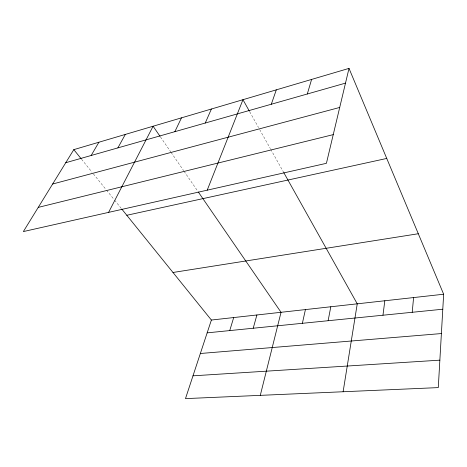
<?xml version="1.0" encoding="UTF-8"?>
<svg xmlns="http://www.w3.org/2000/svg" width="467" height="467" viewBox="0 0 467 467"><rect width="100%" height="100%" fill="white"/><g stroke="black" fill="none" stroke-linecap="round" stroke-linejoin="round"><path stroke-width="0.35" stroke-dasharray="2.33 1.75" d="M81.556 159.235L92.04 172.224M93.4 173.911L106.067 189.59M106.517 190.151L114.187 199.654M114.643 200.215L121.397 208.586M160.479 136.965L170.729 151.874M171.132 152.464L183.659 170.683M184.062 171.266L197.961 191.482M249.717 111.771L258.613 127.654M259.681 129.563L270.364 148.652M270.72 149.288L283.387 171.909"/><path stroke-width="0.7" d="M349.007 68.386L326.415 163.316L23.35 231.579L73.804 149.638L349.007 68.386L443.65 294.228L438.285 387.604L185.481 398.614L211.382 320.035L121.846 209.14M412.215 312.289L413.593 297.567M382.969 315.219L384.82 300.766M343.117 391.749L357.249 303.824L283.738 172.533M328.126 320.718L330.805 306.766M302.382 323.304L305.424 309.586M260.288 395.356L281.041 312.295L198.376 192.077M253.219 328.231L256.897 314.974M307.298 93.995L311.6 79.431M229.735 330.589L233.698 317.554M271.309 104.234L276.306 89.851M207.214 190.168L242.957 99.699L249.36 111.134M205.246 123.031L211.399 109.015M174.856 131.676L181.482 117.847M108.595 212.38L153.094 126.23L160.064 136.37M117.882 147.887L125.314 134.432M91.153 155.493L98.916 142.225M65.748 162.72L345.504 83.126M52.631 184.021L339.713 107.445M38.247 207.389L333.245 134.624M126.802 215.275L386.746 158.441M172.988 272.477L418.304 233.739M211.382 320.035L443.65 294.228M207.155 332.854L442.786 309.218M200.355 353.496L441.391 333.561M192.988 375.83L439.861 360.162M73.804 149.638L81.1 158.669"/></g></svg>
